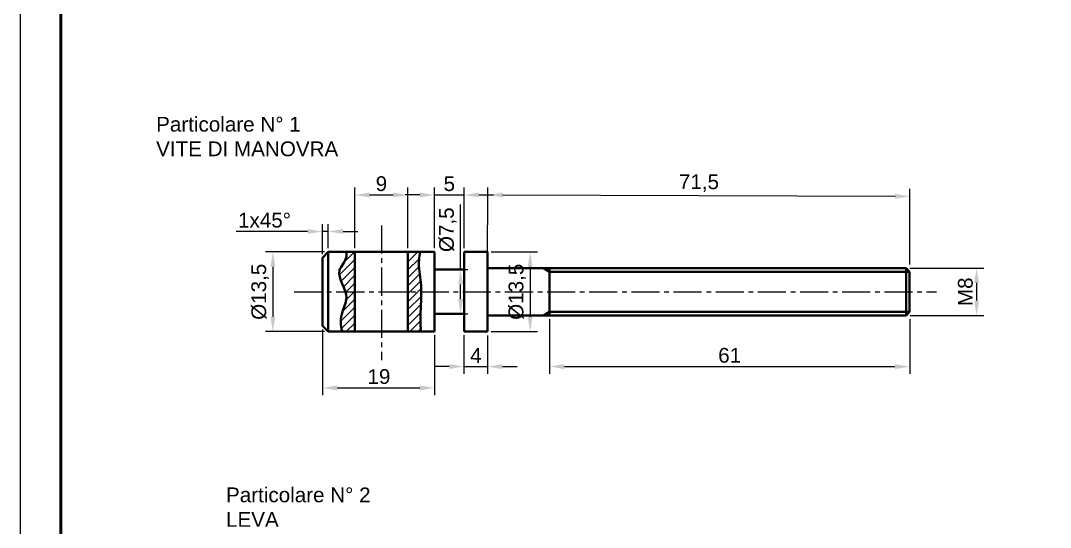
# Model space of a CAD drawing. Header units: millimetres. Extents: x 55 to 671, y 9 to 679.
# Drawn here: x 76.6 to 251, y 467.6 to 553.4 of the extents above; entities that cross this region are included whole.
import ezdxf

# ---------------------------------------------------------------- set-up
doc = ezdxf.new("R2010")
doc.units = ezdxf.units.MM
doc.linetypes.add('CENTRO2', pattern=[28.575, 19.05, -3.175, 3.175, -3.175])
for name, color, linetype, lineweight in [('01-Linea grossa', 1, 'Continuous', 40), ('02-Linea sottile', 8, 'Continuous', 15), ('04-Linea assi', 4, 'CENTRO2', 15), ('05-Testi', 211, 'Continuous', 40), ('06-Quote', 92, 'Continuous', 15), ('07-Squadratura', 5, 'Continuous', 50), ('08-Foglio', 3, 'Continuous', 15)]:
    doc.layers.add(name, color=color, linetype=linetype, lineweight=lineweight)
doc.styles.get("Standard").update_dxf_attribs({"font": 'arial.ttf'})
doc.dimstyles.new('ISO-25', dxfattribs={"dimtxt": 2.5, "dimasz": 2.5, "dimexe": 1.25, "dimexo": 0.625, "dimtad": 1, "dimtxsty": 'Standard', "dimcen": 2.5, "dimadec": 0, "dimazin": 0, "dimtfac": 1, "dimtmove": 0, "dimatfit": 3, "dimfxl": 1, "dimarcsym": 0})

# ---------------------------------------------------------------- blocks, each defined once
blk = doc.blocks.new('*D69')
at = {"layer": '06-Quote', "color": 0, "lineweight": -2, "transparency": 16777216}
for p, q in [((128.07, 514.24), (118.07, 514.24)), ((119.32, 511.74), (119.32, 503.24)), ((128.07, 500.74), (118.07, 500.74))]:
    blk.add_line(p, q, dxfattribs=at)
at = {"layer": '06-Quote', "color": 0, "transparency": 16777216}
for points in [[(118.9, 511.74), (119.73, 511.74), (119.32, 514.24)], [(118.9, 503.24), (119.73, 503.24), (119.32, 500.74)]]:
    blk.add_solid(points, dxfattribs=at)
at = {"layer": 'Defpoints', "color": 0, "transparency": 16777216}
for p in [(128.7, 514.24), (119.32, 500.74), (128.7, 500.74)]:
    blk.add_point(p, dxfattribs=at)
at = {"layer": '06-Quote', "color": 0, "transparency": 16777216, "insert": (117.15, 507.49), "char_height": 2.5, "attachment_point": 5, "rotation": 90}
blk.add_mtext('%%C13,5', dxfattribs=at)
blk = doc.blocks.new('*D70')
at = {"layer": '06-Quote', "color": 0, "lineweight": -2, "transparency": 16777216}
for p, q in [((127.7, 501.12), (127.7, 489.96)), ((146.7, 500.12), (146.7, 489.96)), ((130.2, 491.21), (144.2, 491.21))]:
    blk.add_line(p, q, dxfattribs=at)
at = {"layer": '06-Quote', "color": 0, "transparency": 16777216}
for points in [[(130.2, 491.62), (130.2, 490.79), (127.7, 491.21)], [(144.2, 491.62), (144.2, 490.79), (146.7, 491.21)]]:
    blk.add_solid(points, dxfattribs=at)
at = {"layer": 'Defpoints', "color": 0, "transparency": 16777216}
for p in [(127.7, 501.74), (146.7, 500.74), (146.7, 491.21)]:
    blk.add_point(p, dxfattribs=at)
at = {"layer": '06-Quote', "color": 0, "transparency": 16777216, "insert": (137.28, 493.11), "char_height": 2.5, "attachment_point": 5}
blk.add_mtext('19', dxfattribs=at)
blk = doc.blocks.new('*D71')
at = {"layer": '06-Quote', "color": 0, "lineweight": -2, "transparency": 16777216}
for p, q in [((156.32, 514.24), (164.15, 514.24)), ((162.9, 511.74), (162.9, 503.24)), ((156.32, 500.74), (164.15, 500.74))]:
    blk.add_line(p, q, dxfattribs=at)
at = {"layer": '06-Quote', "color": 0, "transparency": 16777216}
for points in [[(162.48, 511.74), (163.31, 511.74), (162.9, 514.24)], [(162.48, 503.24), (163.31, 503.24), (162.9, 500.74)]]:
    blk.add_solid(points, dxfattribs=at)
at = {"layer": 'Defpoints', "color": 0, "transparency": 16777216}
for p in [(155.7, 514.24), (155.7, 500.74), (162.9, 500.74)]:
    blk.add_point(p, dxfattribs=at)
at = {"layer": '06-Quote', "color": 0, "transparency": 16777216, "insert": (160.73, 507.49), "char_height": 2.5, "attachment_point": 5, "rotation": 90}
blk.add_mtext('%%C13,5', dxfattribs=at)
blk = doc.blocks.new('*D72')
at = {"layer": '06-Quote', "color": 0, "lineweight": -2, "transparency": 16777216}
for p, q in [((144.2, 523.89), (141.7, 523.89)), ((146.7, 514.87), (146.7, 525.14)), ((146.7, 523.89), (151.7, 523.89)), ((151.7, 514.87), (151.7, 525.14)), ((154.2, 523.89), (156.7, 523.89))]:
    blk.add_line(p, q, dxfattribs=at)
at = {"layer": '06-Quote', "color": 0, "transparency": 16777216}
for points in [[(144.2, 524.31), (144.2, 523.48), (146.7, 523.89)], [(154.2, 524.31), (154.2, 523.48), (151.7, 523.89)]]:
    blk.add_solid(points, dxfattribs=at)
at = {"layer": 'Defpoints', "color": 0, "transparency": 16777216}
for p in [(151.7, 523.89), (146.7, 514.24), (151.7, 514.24)]:
    blk.add_point(p, dxfattribs=at)
at = {"layer": '06-Quote', "color": 0, "transparency": 16777216, "insert": (149.2, 525.79), "char_height": 2.5, "attachment_point": 5}
blk.add_mtext('5', dxfattribs=at)
blk = doc.blocks.new('*D73')
at = {"layer": '06-Quote', "color": 0, "lineweight": -2, "transparency": 16777216}
for p, q in [((127.7, 513.87), (127.7, 518.96)), ((128.7, 514.87), (128.7, 518.96)), ((125.2, 517.71), (113.09, 517.71)), ((128.7, 517.71), (127.7, 517.71)), ((131.2, 517.71), (133.7, 517.71))]:
    blk.add_line(p, q, dxfattribs=at)
at = {"layer": '06-Quote', "color": 0, "transparency": 16777216}
for points in [[(125.2, 518.12), (125.2, 517.29), (127.7, 517.71)], [(131.2, 518.12), (131.2, 517.29), (128.7, 517.71)]]:
    blk.add_solid(points, dxfattribs=at)
at = {"layer": 'Defpoints', "color": 0, "transparency": 16777216}
for p in [(128.7, 517.71), (127.7, 513.24), (128.7, 514.24)]:
    blk.add_point(p, dxfattribs=at)
at = {"layer": '06-Quote', "color": 0, "transparency": 16777216, "insert": (117.89, 519.61), "char_height": 2.5, "width": 0.9209, "attachment_point": 5}
blk.add_mtext('1x45°', dxfattribs=at)
blk = doc.blocks.new('*D74')
at = {"layer": '06-Quote', "color": 0, "lineweight": -2, "transparency": 16777216}
for p, q in [((151.69, 500.12), (151.69, 493.58)), ((155.69, 500.11), (155.68, 493.57)), ((149.19, 494.83), (146.69, 494.83)), ((151.69, 494.83), (155.69, 494.82)), ((158.19, 494.82), (160.69, 494.82))]:
    blk.add_line(p, q, dxfattribs=at)
at = {"layer": '06-Quote', "color": 0, "transparency": 16777216}
for points in [[(149.19, 495.25), (149.19, 494.41), (151.69, 494.83)], [(158.19, 495.24), (158.19, 494.4), (155.69, 494.82)]]:
    blk.add_solid(points, dxfattribs=at)
at = {"layer": 'Defpoints', "color": 0, "transparency": 16777216}
for p in [(151.7, 500.74), (155.69, 500.74), (155.69, 494.82)]:
    blk.add_point(p, dxfattribs=at)
at = {"layer": '06-Quote', "color": 0, "transparency": 16777216, "insert": (153.69, 496.7), "char_height": 2.5, "attachment_point": 5, "rotation": 359.9337}
blk.add_mtext('4', dxfattribs=at)
blk = doc.blocks.new('*D75')
at = {"layer": '06-Quote', "color": 0, "lineweight": -2, "transparency": 16777216}
for p, q in [((133.2, 514.87), (133.2, 525.14)), ((135.7, 523.89), (139.7, 523.89)), ((142.2, 514.87), (142.2, 525.14))]:
    blk.add_line(p, q, dxfattribs=at)
at = {"layer": '06-Quote', "color": 0, "transparency": 16777216}
for points in [[(135.7, 524.31), (135.7, 523.48), (133.2, 523.89)], [(139.7, 524.31), (139.7, 523.48), (142.2, 523.89)]]:
    blk.add_solid(points, dxfattribs=at)
at = {"layer": 'Defpoints', "color": 0, "transparency": 16777216}
for p in [(142.2, 523.89), (133.2, 514.24), (142.2, 514.24)]:
    blk.add_point(p, dxfattribs=at)
at = {"layer": '06-Quote', "color": 0, "transparency": 16777216, "insert": (137.7, 525.79), "char_height": 2.5, "attachment_point": 5}
blk.add_mtext('9', dxfattribs=at)
blk = doc.blocks.new('*D76')
at = {"layer": '06-Quote', "color": 0, "lineweight": -2, "transparency": 16777216}
for p, q in [((227.21, 511.49), (239.79, 511.49)), ((238.54, 508.99), (238.54, 505.99)), ((227.21, 503.49), (239.79, 503.49))]:
    blk.add_line(p, q, dxfattribs=at)
at = {"layer": '06-Quote', "color": 0, "transparency": 16777216}
for points in [[(238.12, 508.99), (238.95, 508.99), (238.54, 511.49)], [(238.12, 505.99), (238.95, 505.99), (238.54, 503.49)]]:
    blk.add_solid(points, dxfattribs=at)
at = {"layer": 'Defpoints', "color": 0, "transparency": 16777216}
for p in [(226.58, 511.49), (226.58, 503.49), (238.54, 503.49)]:
    blk.add_point(p, dxfattribs=at)
at = {"layer": '06-Quote', "color": 0, "transparency": 16777216, "insert": (236.64, 507.49), "char_height": 2.5, "attachment_point": 5, "rotation": 90}
blk.add_mtext('M8', dxfattribs=at)
blk = doc.blocks.new('*D77')
at = {"layer": '06-Quote', "color": 0, "lineweight": -2, "transparency": 16777216}
for p, q in [((166.2, 502.87), (166.2, 493.56)), ((227.2, 502.87), (227.2, 493.56)), ((168.7, 494.81), (224.7, 494.81))]:
    blk.add_line(p, q, dxfattribs=at)
at = {"layer": '06-Quote', "color": 0, "transparency": 16777216}
for points in [[(168.7, 495.23), (168.7, 494.39), (166.2, 494.81)], [(224.7, 495.23), (224.7, 494.39), (227.2, 494.81)]]:
    blk.add_solid(points, dxfattribs=at)
at = {"layer": 'Defpoints', "color": 0, "transparency": 16777216}
for p in [(166.2, 503.49), (227.2, 503.49), (227.2, 494.81)]:
    blk.add_point(p, dxfattribs=at)
at = {"layer": '06-Quote', "color": 0, "transparency": 16777216, "insert": (196.7, 496.71), "char_height": 2.5, "attachment_point": 5}
blk.add_mtext('61', dxfattribs=at)
blk = doc.blocks.new('*D78')
at = {"layer": '06-Quote', "color": 0, "lineweight": -2, "transparency": 16777216}
for p, q in [((155.7, 512.37), (155.74, 525.16)), ((158.24, 523.9), (224.74, 523.67)), ((227.2, 512.12), (227.24, 524.91))]:
    blk.add_line(p, q, dxfattribs=at)
at = {"layer": '06-Quote', "color": 0, "transparency": 16777216}
for points in [[(158.24, 524.31), (158.24, 523.48), (155.74, 523.91)], [(224.74, 524.08), (224.74, 523.25), (227.24, 523.66)]]:
    blk.add_solid(points, dxfattribs=at)
at = {"layer": 'Defpoints', "color": 0, "transparency": 16777216}
for p in [(227.24, 523.66), (155.7, 511.74), (227.2, 511.49)]:
    blk.add_point(p, dxfattribs=at)
at = {"layer": '06-Quote', "color": 0, "transparency": 16777216, "insert": (191.5, 525.91), "char_height": 2.5, "attachment_point": 5, "rotation": 359.7997}
blk.add_mtext('71,5', dxfattribs=at)
blk = doc.blocks.new('*D79')
at = {"layer": '06-Quote', "color": 0, "lineweight": -2, "transparency": 16777216}
for p, q in [((151.11, 511.24), (151.11, 522.28)), ((149.82, 511.24), (152.36, 511.24)), ((151.11, 506.24), (151.11, 508.74)), ((149.82, 503.74), (152.36, 503.74))]:
    blk.add_line(p, q, dxfattribs=at)
at = {"layer": '06-Quote', "color": 0, "transparency": 16777216}
for points in [[(150.7, 508.74), (151.53, 508.74), (151.11, 511.24)], [(150.7, 506.24), (151.53, 506.24), (151.11, 503.74)]]:
    blk.add_solid(points, dxfattribs=at)
at = {"layer": 'Defpoints', "color": 0, "transparency": 16777216}
for p in [(149.2, 511.24), (151.11, 511.24), (149.2, 503.74)]:
    blk.add_point(p, dxfattribs=at)
at = {"layer": '06-Quote', "color": 0, "transparency": 16777216, "insert": (148.95, 518.01), "char_height": 2.5, "attachment_point": 5, "rotation": 90}
blk.add_mtext('%%C7,5', dxfattribs=at)

msp = doc.modelspace()

# ---------------------------------------------------------------- hatches: boundary and pattern name
at = {"layer": '02-Linea sottile'}
h = msp.add_hatch(dxfattribs=at)
h.set_pattern_fill('ANSI31', color=256, scale=0.3)
h.set_pattern_definition([(45, (127.6956, 500.7402), (-0.67352, 0.67352), [])])
edge = h.paths.add_edge_path()
edge.add_line((133.196, 514.24), (131.806, 514.24))
edge.add_spline(control_points=[(131.806, 514.24), (131.813, 513.976), (131.806, 512.762), (129.409, 510.615), (132.565, 507.136), (130.773, 503.839), (130.702, 501.841), (131.089, 500.74)], knot_values=[4.8370701, 4.8370701, 4.8370701, 4.8370701, 5.5806117, 8.1712329, 13.0127124, 15.4350158, 18.7865662, 18.7865662, 18.7865662, 18.7865662], degree=3, periodic=0)
edge.add_line((131.089, 500.74), (133.196, 500.74))
edge.add_line((133.196, 500.74), (133.196, 514.24))
edge = h.paths.add_edge_path()
edge.add_spline(control_points=[(144.323, 500.74), (144.369, 501.133), (144.293, 502.807), (144.383, 505.416), (144.568, 509.22), (143.863, 511.81), (144.19, 513.829), (144.207, 514.24)], knot_values=[34.0919895, 34.0919895, 34.0919895, 34.0919895, 35.2591825, 38.6724899, 42.3439572, 46.2346812, 47.3859344, 47.3859344, 47.3859344, 47.3859344], degree=3, periodic=0)
edge.add_line((144.207, 514.24), (142.196, 514.24))
edge.add_line((142.196, 514.24), (142.196, 500.74))
edge.add_line((142.196, 500.74), (144.323, 500.74))

# ---------------------------------------------------------------- linework, layer by layer
at = {"layer": '01-Linea grossa'}
for p, q in [((127.696, 513.24), (128.696, 514.24)), ((127.696, 501.74), (127.696, 513.24)), ((128.696, 514.24), (146.696, 514.24)), ((128.696, 514.24), (128.696, 500.74)), ((133.196, 500.74), (133.196, 514.24)), ((137.696, 514.24), (142.196, 514.24)), ((142.196, 500.74), (142.196, 514.24)), ((146.696, 514.24), (146.696, 511.24)), ((151.696, 511.24), (151.696, 514.24)), ((151.696, 514.24), (155.696, 514.24)), ((155.696, 514.24), (155.696, 511.74)), ((146.696, 511.24), (151.696, 511.24)), ((146.696, 511.24), (146.696, 503.74)), ((151.696, 511.24), (151.696, 503.74)), ((155.696, 511.74), (155.696, 503.24)), ((155.696, 511.49), (226.582, 511.49)), ((166.196, 510.877), (165.133, 511.49)), ((166.196, 503.49), (166.196, 511.49)), ((227.196, 510.877), (226.582, 511.49)), ((226.582, 511.49), (226.582, 503.49)), ((227.196, 510.877), (166.196, 510.877)), ((227.196, 510.877), (227.196, 504.104)), ((146.696, 500.74), (146.696, 503.74)), ((146.696, 503.74), (151.696, 503.74)), ((151.696, 503.74), (151.696, 500.74)), ((155.696, 503.49), (226.582, 503.49)), ((155.696, 500.74), (155.696, 503.24)), ((166.196, 504.104), (165.133, 503.49)), ((227.196, 504.104), (166.196, 504.104)), ((227.196, 504.104), (226.582, 503.49)), ((127.696, 501.74), (128.696, 500.74)), ((128.696, 500.74), (146.696, 500.74)), ((151.696, 500.74), (155.696, 500.74))]:
    msp.add_line(p, q, dxfattribs=at)
for points, knots in [([(131.806, 514.24), (131.813, 513.976), (131.806, 512.762), (129.409, 510.615), (132.565, 507.136), (130.773, 503.839), (130.702, 501.841), (131.089, 500.74)], [4.8370701, 4.8370701, 4.8370701, 4.8370701, 5.5806117, 8.1712329, 13.0127124, 15.4350158, 18.7865662, 18.7865662, 18.7865662, 18.7865662]), ([(144.323, 500.74), (144.369, 501.133), (144.293, 502.807), (144.383, 505.416), (144.568, 509.22), (143.863, 511.81), (144.19, 513.829), (144.207, 514.24)], [34.0919895, 34.0919895, 34.0919895, 34.0919895, 35.2591825, 38.6724899, 42.3439572, 46.2346812, 47.3859344, 47.3859344, 47.3859344, 47.3859344])]:
    msp.add_open_spline(points, degree=3, knots=knots, dxfattribs=at)
at = {"layer": '04-Linea assi', "ltscale": 0.25}
for p, q in [((137.696, 518.734), (137.696, 495.929)), ((122.901, 507.49), (231.719, 507.49))]:
    msp.add_line(p, q, dxfattribs=at)
at = {"layer": '07-Squadratura'}
for points in [[(83.404, 474.265), (83.404, 674.265), (366.871, 674.265), (380.404, 674.265)], [(380.404, 264.265), (366.871, 264.265), (83.404, 264.265), (83.404, 474.265)]]:
    msp.add_lwpolyline(points, dxfattribs=at)
at = {"layer": '08-Foglio'}
for points in [[(76.569, 469.044), (76.569, 679.044), (373.569, 679.044), (373.569, 679.044)], [(373.569, 259.044), (373.569, 259.044), (76.569, 259.044), (76.569, 469.044)]]:
    msp.add_lwpolyline(points, dxfattribs=at)

# ---------------------------------------------------------------- texts
at = {"layer": '05-Testi', "char_height": 2.5, "attachment_point": 1}
for s, width, insert in [('Particolare N° 1\\PVITE DI MANOVRA', 38.0465, (99.534, 537.128)), ('Particolare N° 2\\PLEVA', 38.10423, (111.373, 474.332))]:
    msp.add_mtext_dynamic_manual_height_columns(s, width=width, gutter_width=12.5, heights=[0], dxfattribs=dict(at, insert=insert))

# ---------------------------------------------------------------- dimensions: what is measured, and where the dimension line sits
at = {"layer": '06-Quote'}
for base, p1, p2, picture, middle in [((142.196, 523.892), (133.196, 514.24), (142.196, 514.24), '*D75', (137.696, 525.793)), ((227.196, 494.81), (166.196, 503.49), (227.196, 503.49), '*D77', (196.696, 496.712))]:
    dim = msp.add_linear_dim(base=base, p1=p1, p2=p2, dimstyle='ISO-25', dxfattribs=at)
    dim.commit()
    dim.dimension.update_dxf_attribs({"geometry": picture, "text_midpoint": middle})
for base, p1, p2, picture, middle in [((151.696, 523.892), (146.696, 514.24), (151.696, 514.24), '*D72', (149.196, 523.892)), ((146.696, 491.205), (127.696, 501.74), (146.696, 500.74), '*D70', (137.285, 491.205))]:
    dim = msp.add_linear_dim(base=base, p1=p1, p2=p2, dimstyle='ISO-25', dxfattribs=at)
    dim.commit()
    dim.dimension.update_dxf_attribs({"geometry": picture, "text_midpoint": middle, "dimtype": 160})
for p1, p2, distance, picture, middle in [((155.696, 511.74), (227.196, 511.49), 12.166, '*D78', (191.496, 525.909)), ((151.696, 500.74), (155.693, 500.736), -5.914, '*D74', (153.689, 496.699))]:
    dim = msp.add_aligned_dim(p1=p1, p2=p2, distance=distance, dimstyle='ISO-25', dxfattribs=at)
    dim.commit()
    dim.dimension.update_dxf_attribs({"geometry": picture, "text_midpoint": middle})
for base, p1, p2, picture, middle in [((151.114, 511.24), (149.196, 503.74), (149.196, 511.24), '*D79', (151.114, 518.01)), ((162.896, 500.74), (155.696, 514.24), (155.696, 500.74), '*D71', (162.896, 507.49))]:
    dim = msp.add_linear_dim(base=base, p1=p1, p2=p2, angle=90, text='%%C<>', dimstyle='ISO-25', dxfattribs=at)
    dim.commit()
    dim.dimension.update_dxf_attribs({"geometry": picture, "text_midpoint": middle, "dimtype": 160})
dim = msp.add_linear_dim(base=(128.696, 517.705), p1=(127.696, 513.24), p2=(128.696, 514.24), text='<>x45°', dimstyle='ISO-25', dxfattribs=at)
dim.commit()
dim.dimension.update_dxf_attribs({"geometry": '*D73', "text_midpoint": (117.892, 517.705), "dimtype": 160})
for base, p1, p2, text, picture, middle in [((119.315, 500.74), (128.696, 514.24), (128.696, 500.74), '%%C<>', '*D69', (117.147, 507.49)), ((238.538, 503.49), (226.582, 511.49), (226.582, 503.49), 'M<>', '*D76', (236.636, 507.49))]:
    dim = msp.add_linear_dim(base=base, p1=p1, p2=p2, angle=90, text=text, dimstyle='ISO-25', dxfattribs=at)
    dim.commit()
    dim.dimension.update_dxf_attribs({"geometry": picture, "text_midpoint": middle})

doc.saveas('drawing.dxf')
